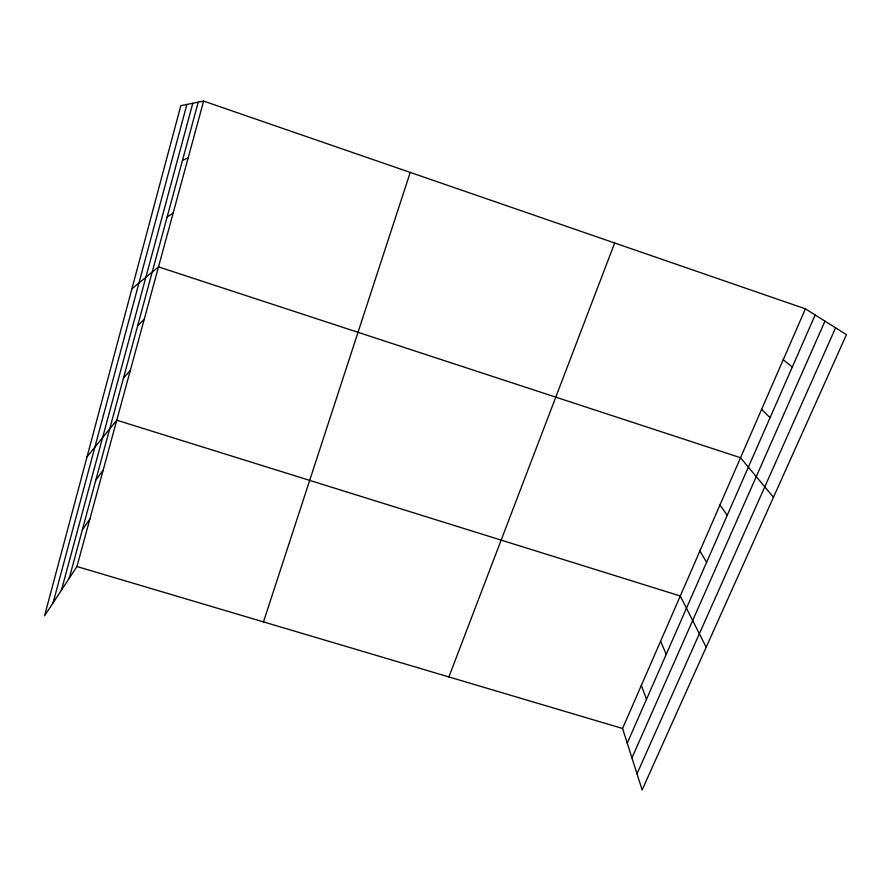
<?xml version="1.0" encoding="UTF-8"?>
<svg xmlns="http://www.w3.org/2000/svg" width="891" height="891" viewBox="0 0 891 891"><rect width="100%" height="100%" fill="white"/><g stroke="black" fill="none" stroke-linecap="round" stroke-linejoin="round"><path stroke-width="1.34" d="M53.081 602.873L186.887 104.436M61.457 590.109L192.801 103.256M69.22 578.281L198.248 102.164M203.627 101.084L180.828 105.65L44.55 615.87L76.938 566.52L203.627 101.084L805.408 308.843L846.45 334.66L642.133 789.916L622.564 728.493L805.408 308.843M263.48 621.896L410.228 172.409M448.875 676.937L614.679 242.998M627.242 743.172L815.142 314.969M631.942 757.929L824.966 321.15M636.998 773.8L835.591 327.832M82.373 529.766L89.88 518.985M95.86 479.993L103.144 470.225M87.04 456.793L116.766 420.207L680.29 595.99L706.173 647.222M123.504 377.984L130.32 370.4M137.66 325.738L144.231 319.312M131.901 288.829L158.498 266.888L740.532 457.729L773.455 497.289M167.129 216.981L173.144 213.083M182.477 160.358L188.179 157.841M76.938 566.52L622.564 728.493M783.234 359.73L792.311 367.003M761.616 409.337L770.058 417.712M719.973 504.941L727.223 515.332M699.892 551.006L706.596 562.344M660.587 641.219L666.234 654.306M641.342 685.379L646.498 699.29"/></g></svg>
